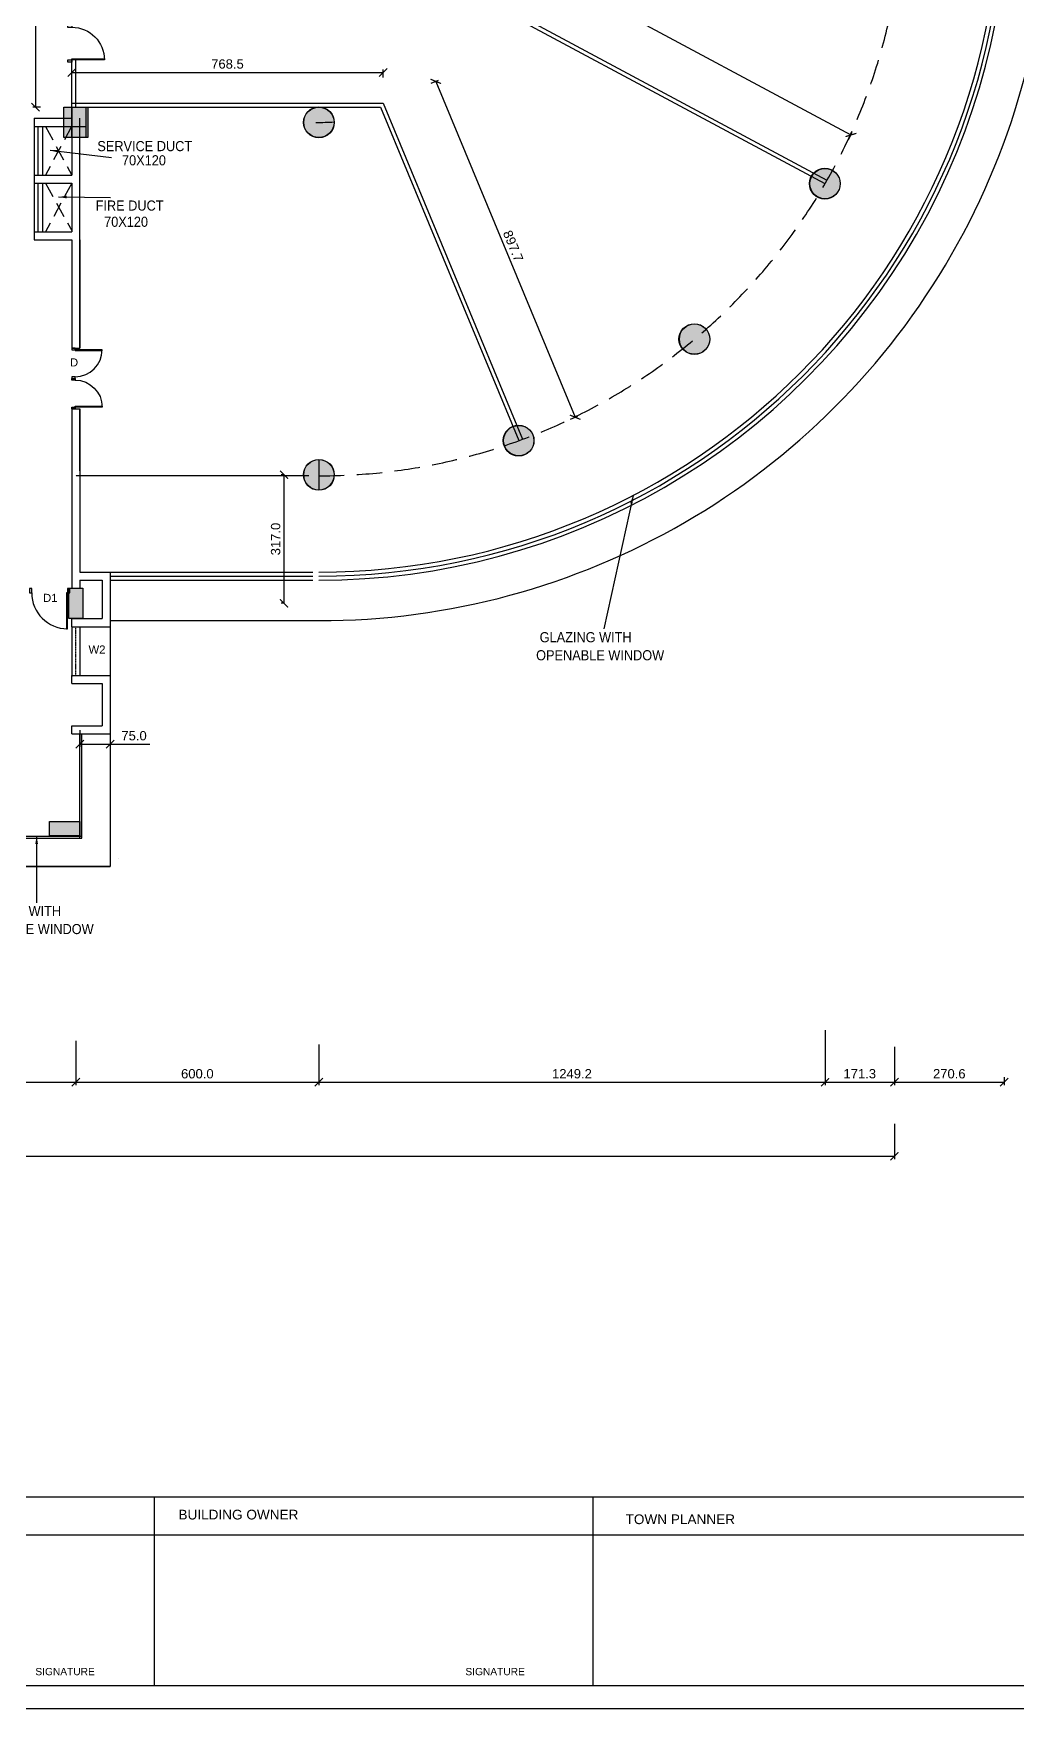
# Model space of a CAD drawing. Extents: x 53439 to 79867, y -144071 to -73305.
# Drawn here: x 72176 to 74602, y -88435 to -84301 of the extents above; entities that cross this region are included whole.
import ezdxf

# ---------------------------------------------------------------- set-up
doc = ezdxf.new("R2010")
doc.units = 0
doc.header["$LTSCALE"] = 0.1
doc.header["$MEASUREMENT"] = 0
doc.header["$PDMODE"] = 35
doc.header["$PDSIZE"] = -0.8
doc.linetypes.add('HIDDEN', pattern=[0.375, 0.25, -0.125])
doc.layers.get('0').update_dxf_attribs({"linetype": 'CONTINUOUS'})
doc.layers.get('DEFPOINTS').update_dxf_attribs({"linetype": 'CONTINUOUS'})
for name, color, linetype in [('BOR', 200, 'CONTINUOUS'), ('BOR1', 230, 'CONTINUOUS'), ('DOOR', 30, 'CONTINUOUS'), ('HAT', 253, 'CONTINUOUS'), ('LAYER4', 130, 'CONTINUOUS'), ('TEXT', 7, 'CONTINUOUS'), ('THIN_HA', 253, 'CONTINUOUS'), ('WALL', 6, 'CONTINUOUS'), ('WIN', 102, 'CONTINUOUS')]:
    doc.layers.add(name, color=color, linetype=linetype)
doc.styles.add('1MM', font='arial.ttf')
doc.styles.add('3MM', font='arial.ttf')
doc.styles.add('DIM', font='arial.ttf', dxfattribs={"width": 0.7, "height": 1})
doc.styles.add('DUTCH', font='arial.ttf')
doc.dimstyles.new('KRI', dxfattribs={"dimtxt": 23, "dimasz": 20, "dimexe": 7, "dimexo": 0, "dimgap": 9, "dimtad": 1, "dimdec": 1, "dimzin": 1, "dimtxsty": '1MM', "dimblk": 'ARCHTICK', "dimcen": 0.5, "dimclrd": 252, "dimclre": 252, "dimclrt": 7, "dimaunit": 1, "dimadec": 8, "dimazin": 3, "dimtfac": 1, "dimtdec": 1, "dimtmove": 0, "dimatfit": 3})

# ---------------------------------------------------------------- blocks, each defined once
blk = doc.blocks.new('A$C764D24B9')
at = {"layer": 'DOOR'}
for points in [[(0.056, 0.111), (0.083, 0.111), (0.083, 1), (0.056, 1)], [(0, 0), (0.056, 0), (0.056, 0.111), (0, 0.111)], [(0.944, 0), (1, 0), (1, 0.111), (0.944, 0.111)]]:
    blk.add_lwpolyline(points, close=True, dxfattribs=at)
blk.add_arc((0.056, 0.111), 0.889, 0, 90, dxfattribs=at)
blk = doc.blocks.new('_ARCHTICK')
at = {"layer": 'WALL', "color": 0, "const_width": 0.15}
blk.add_lwpolyline([(-0.5, -0.5), (0.5, 0.5)], dxfattribs=at)
blk = doc.blocks.new('*D319')
at = {"layer": 'DEFPOINTS', "color": 0, "linetype": 'CONTINUOUS', "ltscale": 0.1}
for p in [(72289.9, -86020.6, 1.6), (72364.9, -86020.6), (72364.9, -86054.9)]:
    blk.add_point(p, dxfattribs=at)
at = {"layer": 'LAYER4', "color": 252, "linetype": 'CONTINUOUS', "ltscale": 0.1}
for p, q in [((72289.9, -86020.6), (72289.9, -86061.8)), ((72364.9, -86020.6), (72364.9, -86061.9)), ((72289.9, -86054.8), (72364.9, -86054.9)), ((72364.9, -86054.9), (72462.4, -86054.9))]:
    blk.add_line(p, q, dxfattribs=at)
at = {"layer": 'LAYER4', "color": 252, "linetype": 'CONTINUOUS', "ltscale": 0.1, "xscale": 20, "yscale": 20, "zscale": 20}
for p, rotation in [((72289.9, -86054.8), 179.9859614380202), ((72364.9, -86054.9), 359.9859614380202)]:
    blk.add_blockref('_ARCHTICK', p, dxfattribs=dict(at, rotation=rotation))
at = {"layer": 'LAYER4', "color": 7, "linetype": 'CONTINUOUS', "ltscale": 0.1, "insert": (72423.7, -86034.1), "char_height": 23, "attachment_point": 5, "rotation": 359.986, "style": '1MM'}
blk.add_mtext('75.0', dxfattribs=at)
blk = doc.blocks.new('*D321')
at = {"color": 252, "linetype": 'CONTINUOUS', "ltscale": 0.1}
for p, q in [((72793.9, -85390), (72786.9, -85390)), ((72793.9, -85707), (72793.9, -85390)), ((72793.9, -85707), (72786.9, -85707))]:
    blk.add_line(p, q, dxfattribs=at)
at = {"layer": 'DEFPOINTS', "color": 0, "linetype": 'CONTINUOUS', "ltscale": 0.1}
for p in [(72793.9, -85390, -9.9), (72793.9, -85390), (72793.9, -85707, 3)]:
    blk.add_point(p, dxfattribs=at)
at = {"color": 252, "linetype": 'CONTINUOUS', "ltscale": 0.1, "xscale": 20, "yscale": 20, "zscale": 20}
for p, rotation in [((72793.9, -85390), 90), ((72793.9, -85707), 270)]:
    blk.add_blockref('_ARCHTICK', p, dxfattribs=dict(at, rotation=rotation))
at = {"color": 7, "linetype": 'CONTINUOUS', "ltscale": 0.1, "insert": (72773.2, -85548.5), "char_height": 23, "attachment_point": 5, "rotation": 90, "style": '1MM'}
blk.add_mtext('317.0', dxfattribs=at)
blk = doc.blocks.new('YTTU')
at = {"layer": 'THIN_HA', "linetype": 'CONTINUOUS', "ltscale": 0.1}
blk.add_hatch(color=2, dxfattribs=at).paths.add_polyline_path([(-6879.58, -1156.369), (-6878.83, -1156.369), (-6878.83, -1156.969), (-6879.58, -1156.969)])
at = {"layer": 'THIN_HA', "color": 2, "linetype": 'CONTINUOUS', "ltscale": 0.1}
blk.add_lwpolyline([(-6879.58, -1156.369), (-6878.83, -1156.369), (-6878.83, -1156.969), (-6879.58, -1156.969)], close=True, dxfattribs=at)
blk = doc.blocks.new('HYTYH')
at = {"layer": 'THIN_HA', "linetype": 'CONTINUOUS', "ltscale": 0.1}
h = blk.add_hatch(color=2, dxfattribs=at)
edge = h.paths.add_edge_path()
edge.add_arc((-6799.479, -1156.744), 0.38, 0, 360)
h = blk.add_hatch(color=2, dxfattribs=at)
edge = h.paths.add_edge_path()
edge.add_arc((-6786.992, -1158.257), 0.38, 0, 360)
h = blk.add_hatch(color=2, dxfattribs=at)
edge = h.paths.add_edge_path()
edge.add_arc((-6790.212, -1162.094), 0.38, 0, 360)
h = blk.add_hatch(color=2, dxfattribs=at)
edge = h.paths.add_edge_path()
edge.add_arc((-6794.551, -1164.599), 0.38, 0, 360)
h = blk.add_hatch(color=2, dxfattribs=at)
edge = h.paths.add_edge_path()
edge.add_arc((-6799.479, -1165.445), 0.38, 0, 360)
for points in [[(-6805.653, -1168.244), (-6805.303, -1168.244), (-6805.303, -1168.994), (-6805.653, -1168.994)], [(-6806.129, -1174.355), (-6806.129, -1174.005), (-6805.379, -1174.005), (-6805.379, -1174.355)]]:
    blk.add_hatch(color=2, dxfattribs=at).paths.add_polyline_path(points)
at = {"layer": 'THIN_HA', "color": 2, "linetype": 'CONTINUOUS', "ltscale": 0.1}
for points in [[(-6805.653, -1168.244), (-6805.303, -1168.244), (-6805.303, -1168.994), (-6805.653, -1168.994)], [(-6806.129, -1174.355), (-6806.129, -1174.005), (-6805.379, -1174.005), (-6805.379, -1174.355)]]:
    blk.add_lwpolyline(points, close=True, dxfattribs=at)
for centre in [(-6799.479, -1156.744), (-6786.992, -1158.257), (-6790.212, -1162.094), (-6794.551, -1164.599), (-6799.479, -1165.445)]:
    blk.add_circle(centre, 0.38, dxfattribs=at)
at = {"layer": 'THIN_HA', "color": 2, "linetype": 'CONTINUOUS', "rotation": 90}
blk.add_blockref('YTTU', (-7962.147, 5722.461), dxfattribs=at)
blk = doc.blocks.new('*D308')
at = {"layer": 'DEFPOINTS', "color": 0, "linetype": 'CONTINUOUS', "ltscale": 0.1}
for p in [(71417.4, -86822.9), (72279.9, -86787.5), (72279.9, -86889.2)]:
    blk.add_point(p, dxfattribs=at)
at = {"layer": 'WIN', "color": 252, "linetype": 'CONTINUOUS', "ltscale": 0.1}
for p, q in [((71417.4, -86822.9), (71417.4, -86896.2)), ((72279.9, -86787.5), (72279.9, -86896.2)), ((71417.4, -86889.2), (72279.9, -86889.2))]:
    blk.add_line(p, q, dxfattribs=at)
at = {"layer": 'WIN', "color": 252, "linetype": 'CONTINUOUS', "ltscale": 0.1, "xscale": 20, "yscale": 20, "zscale": 20, "rotation": 180}
blk.add_blockref('_ARCHTICK', (71417.4, -86889.2), dxfattribs=at)
at = {"layer": 'WIN', "color": 252, "linetype": 'CONTINUOUS', "ltscale": 0.1, "xscale": 20, "yscale": 20, "zscale": 20}
blk.add_blockref('_ARCHTICK', (72279.9, -86889.2), dxfattribs=at)
at = {"layer": 'WIN', "color": 7, "linetype": 'CONTINUOUS', "ltscale": 0.1, "insert": (71848.7, -86868.5), "char_height": 23, "attachment_point": 5, "style": '1MM'}
blk.add_mtext('862.5', dxfattribs=at)
blk = doc.blocks.new('*D309')
at = {"layer": 'DEFPOINTS', "color": 0, "linetype": 'CONTINUOUS', "ltscale": 0.1}
for p in [(72279.9, -86787.5), (72879.9, -86796.4), (72879.9, -86889.2)]:
    blk.add_point(p, dxfattribs=at)
at = {"layer": 'WIN', "color": 252, "linetype": 'CONTINUOUS', "ltscale": 0.1}
for p, q in [((72279.9, -86787.5), (72279.9, -86896.2)), ((72879.9, -86796.4), (72879.9, -86896.2)), ((72279.9, -86889.2), (72879.9, -86889.2))]:
    blk.add_line(p, q, dxfattribs=at)
at = {"layer": 'WIN', "color": 252, "linetype": 'CONTINUOUS', "ltscale": 0.1, "xscale": 20, "yscale": 20, "zscale": 20, "rotation": 180}
blk.add_blockref('_ARCHTICK', (72279.9, -86889.2), dxfattribs=at)
at = {"layer": 'WIN', "color": 252, "linetype": 'CONTINUOUS', "ltscale": 0.1, "xscale": 20, "yscale": 20, "zscale": 20}
blk.add_blockref('_ARCHTICK', (72879.9, -86889.2), dxfattribs=at)
at = {"layer": 'WIN', "color": 7, "linetype": 'CONTINUOUS', "ltscale": 0.1, "insert": (72579.9, -86868.5), "char_height": 23, "attachment_point": 5, "style": '1MM'}
blk.add_mtext('600.0', dxfattribs=at)
blk = doc.blocks.new('*D310')
at = {"layer": 'DEFPOINTS', "color": 0, "linetype": 'CONTINUOUS', "ltscale": 0.1}
for p in [(74129.2, -86761.1, 0), (72879.9, -86796.4), (74129.2, -86889.2)]:
    blk.add_point(p, dxfattribs=at)
at = {"layer": 'WIN', "color": 252, "linetype": 'CONTINUOUS', "ltscale": 0.1}
for p, q in [((74129.2, -86761.1), (74129.2, -86896.2)), ((72879.9, -86796.4), (72879.9, -86896.2)), ((72879.9, -86889.2), (74129.2, -86889.2))]:
    blk.add_line(p, q, dxfattribs=at)
at = {"layer": 'WIN', "color": 252, "linetype": 'CONTINUOUS', "ltscale": 0.1, "xscale": 20, "yscale": 20, "zscale": 20, "rotation": 180}
blk.add_blockref('_ARCHTICK', (72879.9, -86889.2), dxfattribs=at)
at = {"layer": 'WIN', "color": 252, "linetype": 'CONTINUOUS', "ltscale": 0.1, "xscale": 20, "yscale": 20, "zscale": 20}
blk.add_blockref('_ARCHTICK', (74129.2, -86889.2), dxfattribs=at)
at = {"layer": 'WIN', "color": 7, "linetype": 'CONTINUOUS', "ltscale": 0.1, "insert": (73504.5, -86868.5), "char_height": 23, "attachment_point": 5, "style": '1MM'}
blk.add_mtext('1249.2', dxfattribs=at)
blk = doc.blocks.new('*D311')
at = {"layer": 'DEFPOINTS', "color": 0, "linetype": 'CONTINUOUS', "ltscale": 0.1}
for p in [(60562.4, -86992), (74300.5, -86992, 0), (74300.5, -87072.2)]:
    blk.add_point(p, dxfattribs=at)
at = {"layer": 'WIN', "color": 252, "linetype": 'CONTINUOUS', "ltscale": 0.1}
for p, q in [((60562.4, -86992), (60562.4, -87079.2)), ((74300.5, -86992), (74300.5, -87079.2)), ((60562.4, -87072.2), (74300.5, -87072.2))]:
    blk.add_line(p, q, dxfattribs=at)
at = {"layer": 'WIN', "color": 252, "linetype": 'CONTINUOUS', "ltscale": 0.1, "xscale": 20, "yscale": 20, "zscale": 20, "rotation": 180}
blk.add_blockref('_ARCHTICK', (60562.4, -87072.2), dxfattribs=at)
at = {"layer": 'WIN', "color": 252, "linetype": 'CONTINUOUS', "ltscale": 0.1, "xscale": 20, "yscale": 20, "zscale": 20}
blk.add_blockref('_ARCHTICK', (74300.5, -87072.2), dxfattribs=at)
at = {"layer": 'WIN', "color": 7, "linetype": 'CONTINUOUS', "ltscale": 0.1, "insert": (67431.4, -87051.4), "char_height": 23, "attachment_point": 5, "style": '1MM'}
blk.add_mtext('13738.1', dxfattribs=at)
blk = doc.blocks.new('*D312')
at = {"layer": 'DEFPOINTS', "color": 0, "linetype": 'CONTINUOUS', "ltscale": 0.1}
for p in [(74129.2, -86801.8), (74300.5, -86801.8, 0), (74300.5, -86889.2)]:
    blk.add_point(p, dxfattribs=at)
at = {"layer": 'WIN', "color": 252, "linetype": 'CONTINUOUS', "ltscale": 0.1}
for p, q in [((74129.2, -86801.8), (74129.2, -86896.2)), ((74300.5, -86801.8), (74300.5, -86896.2)), ((74129.2, -86889.2), (74300.5, -86889.2))]:
    blk.add_line(p, q, dxfattribs=at)
at = {"layer": 'WIN', "color": 252, "linetype": 'CONTINUOUS', "ltscale": 0.1, "xscale": 20, "yscale": 20, "zscale": 20, "rotation": 180}
blk.add_blockref('_ARCHTICK', (74129.2, -86889.2), dxfattribs=at)
at = {"layer": 'WIN', "color": 252, "linetype": 'CONTINUOUS', "ltscale": 0.1, "xscale": 20, "yscale": 20, "zscale": 20}
blk.add_blockref('_ARCHTICK', (74300.5, -86889.2), dxfattribs=at)
at = {"layer": 'WIN', "color": 7, "linetype": 'CONTINUOUS', "ltscale": 0.1, "insert": (74214.8, -86868.4), "char_height": 23, "attachment_point": 5, "style": '1MM'}
blk.add_mtext('171.3', dxfattribs=at)
blk = doc.blocks.new('*D334')
at = {"layer": 'DEFPOINTS', "color": 0, "linetype": 'CONTINUOUS', "ltscale": 0.1}
for p in [(74300.5, -86801.8), (74571.1, -86801.8), (74571.1, -86889.2)]:
    blk.add_point(p, dxfattribs=at)
at = {"layer": 'HAT', "color": 252, "ltscale": 0.1}
for p, q in [((74300.5, -86876.7), (74300.5, -86896.2)), ((74300.5, -86889.2), (74571.1, -86889.2)), ((74571.1, -86876.7), (74571.1, -86896.2))]:
    blk.add_line(p, q, dxfattribs=at)
at = {"layer": 'HAT', "color": 252, "linetype": 'CONTINUOUS', "ltscale": 0.1, "xscale": 20, "yscale": 20, "zscale": 20, "rotation": 180}
blk.add_blockref('_ARCHTICK', (74300.5, -86889.2), dxfattribs=at)
at = {"layer": 'HAT', "color": 252, "linetype": 'CONTINUOUS', "ltscale": 0.1, "xscale": 20, "yscale": 20, "zscale": 20}
blk.add_blockref('_ARCHTICK', (74571.1, -86889.2), dxfattribs=at)
at = {"layer": 'HAT', "color": 7, "linetype": 'CONTINUOUS', "ltscale": 0.1, "insert": (74435.8, -86868.5), "char_height": 23, "attachment_point": 5, "style": '1MM'}
blk.add_mtext('270.6', dxfattribs=at)
blk = doc.blocks.new('*D417')
at = {"layer": 'DEFPOINTS', "color": 0, "linetype": 'CONTINUOUS', "ltscale": 0.1}
for p in [(73034.4, -84072.5, 0), (74193.1, -84551.1), (74133.4, -84662.4, 0)]:
    blk.add_point(p, dxfattribs=at)
at = {"layer": 'WALL', "color": 252, "ltscale": 0.1}
for p, q in [((73088.2, -83972.2), (73097.4, -83955)), ((73094.1, -83961.2), (74193.1, -84551.1)), ((74187.2, -84562.2), (74196.4, -84545))]:
    blk.add_line(p, q, dxfattribs=at)
at = {"layer": 'WALL', "color": 252, "linetype": 'CONTINUOUS', "ltscale": 0.1, "xscale": 20, "yscale": 20, "zscale": 20}
for p, rotation in [((73094.1, -83961.2), 151.7733949592996), ((74193.1, -84551.1), 331.7733949592995)]:
    blk.add_blockref('_ARCHTICK', p, dxfattribs=dict(at, rotation=rotation))
at = {"layer": 'WALL', "color": 7, "linetype": 'CONTINUOUS', "ltscale": 0.1, "insert": (73653.4, -84237.9), "char_height": 23, "attachment_point": 5, "rotation": 331.7734, "style": '1MM'}
blk.add_mtext('1247.3', dxfattribs=at)
blk = doc.blocks.new('*D419')
at = {"layer": 'DEFPOINTS', "color": 0, "linetype": 'CONTINUOUS', "ltscale": 0.1}
for p in [(73038.6, -84396.7), (72270.1, -84472.5), (73038.6, -84472.5, 0)]:
    blk.add_point(p, dxfattribs=at)
at = {"layer": 'WALL', "color": 252, "ltscale": 0.1}
for p, q in [((72270.1, -84409.2), (72270.1, -84389.7)), ((72270.1, -84396.7), (73038.6, -84396.7)), ((73038.6, -84409.2), (73038.6, -84389.7))]:
    blk.add_line(p, q, dxfattribs=at)
at = {"layer": 'WALL', "color": 252, "linetype": 'CONTINUOUS', "ltscale": 0.1, "xscale": 20, "yscale": 20, "zscale": 20, "rotation": 180}
blk.add_blockref('_ARCHTICK', (72270.1, -84396.7), dxfattribs=at)
at = {"layer": 'WALL', "color": 252, "linetype": 'CONTINUOUS', "ltscale": 0.1, "xscale": 20, "yscale": 20, "zscale": 20}
blk.add_blockref('_ARCHTICK', (73038.6, -84396.7), dxfattribs=at)
at = {"layer": 'WALL', "color": 7, "linetype": 'CONTINUOUS', "ltscale": 0.1, "insert": (72654.3, -84376), "char_height": 23, "attachment_point": 5, "style": '1MM'}
blk.add_mtext('768.5', dxfattribs=at)
blk = doc.blocks.new('*D420')
at = {"layer": 'DEFPOINTS', "color": 0, "linetype": 'CONTINUOUS', "ltscale": 0.1}
for p in [(73038.6, -84472.5, 0), (73512.3, -85247.8), (73382.5, -85301.7, 0)]:
    blk.add_point(p, dxfattribs=at)
at = {"layer": 'WALL', "color": 252, "ltscale": 0.1}
for p, q in [((73156.8, -84423.5), (73174.8, -84416)), ((73168.3, -84418.7), (73512.3, -85247.8)), ((73500.7, -85252.6), (73518.7, -85245.2))]:
    blk.add_line(p, q, dxfattribs=at)
at = {"layer": 'WALL', "color": 252, "linetype": 'CONTINUOUS', "ltscale": 0.1, "xscale": 20, "yscale": 20, "zscale": 20}
for p, rotation in [((73168.3, -84418.7), 112.5304802678416), ((73512.3, -85247.8), 292.5304802678416)]:
    blk.add_blockref('_ARCHTICK', p, dxfattribs=dict(at, rotation=rotation))
at = {"layer": 'WALL', "color": 7, "linetype": 'CONTINUOUS', "ltscale": 0.1, "insert": (73359.4, -84825.3), "char_height": 23, "attachment_point": 5, "rotation": 292.5305, "style": '1MM'}
blk.add_mtext('897.7', dxfattribs=at)
blk = doc.blocks.new('*D421')
at = {"layer": 'DEFPOINTS', "color": 0, "linetype": 'CONTINUOUS', "ltscale": 0.1}
for p in [(72269.9, -83417.5), (72180.5, -84482.5), (72269.9, -84482.5)]:
    blk.add_point(p, dxfattribs=at)
at = {"layer": 'WALL', "color": 252, "ltscale": 0.1}
for p, q in [((72193, -83417.5), (72173.5, -83417.5)), ((72180.5, -83417.5), (72180.5, -84482.5)), ((72193, -84482.5), (72173.5, -84482.5))]:
    blk.add_line(p, q, dxfattribs=at)
at = {"layer": 'WALL', "color": 252, "linetype": 'CONTINUOUS', "ltscale": 0.1, "xscale": 20, "yscale": 20, "zscale": 20}
for p, rotation in [((72180.5, -83417.5), 90), ((72180.5, -84482.5), 270)]:
    blk.add_blockref('_ARCHTICK', p, dxfattribs=dict(at, rotation=rotation))
at = {"layer": 'WALL', "color": 7, "linetype": 'CONTINUOUS', "ltscale": 0.1, "insert": (72159.7, -83950), "char_height": 23, "attachment_point": 5, "rotation": 90, "style": '1MM'}
blk.add_mtext('1065.0', dxfattribs=at)

msp = doc.modelspace()

# ---------------------------------------------------------------- hatches: boundary and pattern name
at = {"layer": 'LAYER4', "linetype": 'CONTINUOUS', "ltscale": 0.1}
msp.add_hatch(color=7, dxfattribs=at).paths.add_polyline_path([(72270.09, -84482.49), (72305.09, -84482.49), (72305.09, -84557.49), (72270.09, -84557.49)])
msp.add_hatch(color=7, dxfattribs=at).paths.add_polyline_path([(72270.09, -84482.49), (72305.09, -84482.49), (72305.09, -84557.49), (72270.09, -84557.49)])
h = msp.add_hatch(color=7, dxfattribs=at)
edge = h.paths.add_edge_path()
edge.add_arc((72879.93, -84519.99), 37.5, 0, 360)
h = msp.add_hatch(color=7, dxfattribs=at)
edge = h.paths.add_edge_path()
edge.add_arc((74129.17, -84671.24), 37.5, 0, 360)
h = msp.add_hatch(color=7, dxfattribs=at)
edge = h.paths.add_edge_path()
edge.add_arc((73807.15, -85055.01), 37.5, 0, 360)
h = msp.add_hatch(color=7, dxfattribs=at)
edge = h.paths.add_edge_path()
edge.add_arc((73373.29, -85305.5), 37.5, 0, 360)
h = msp.add_hatch(color=7, dxfattribs=at)
edge = h.paths.add_edge_path()
edge.add_arc((72879.93, -85389.99), 37.5, 0, 360)

# ---------------------------------------------------------------- linework, layer by layer
at = {"layer": 'BOR', "linetype": 'CONTINUOUS'}
for p, q in [((74621.25, -87913.79), (69062.52, -87913.79)), ((72473.6, -87913.79), (72473.6, -88378.68)), ((73556.36, -87913.79), (73556.36, -88378.68)), ((71412.21, -88006.6), (74621.25, -88006.6))]:
    msp.add_line(p, q, dxfattribs=at)
at = {"layer": 'BOR'}
msp.add_lwpolyline([(75675.95, -80187.4), (59468.14, -80187.4), (59468.14, -88378.68), (75675.95, -88378.68)], close=True, dxfattribs=at)
at = {"layer": 'BOR1'}
msp.add_lwpolyline([(75732.48, -80130.87), (59411.61, -80130.87), (59411.61, -88435.21), (75732.48, -88435.21)], close=True, dxfattribs=at)
at = {"layer": 'DOOR', "linetype": 'HIDDEN', "ltscale": 1500}
for p, q in [((72269.72, -84529.99), (72205.09, -84649.99)), ((72205.09, -84529.99), (72270.09, -84649.99)), ((72270.09, -84669.99), (72205.09, -84789.99)), ((72205.09, -84669.99), (72270.09, -84787.11))]:
    msp.add_line(p, q, dxfattribs=at)
at = {"layer": 'LAYER4', "linetype": 'CONTINUOUS', "ltscale": 0.1}
for p, q in [((72187.18, -84649.99, 1.19), (72187.18, -84529.99, 1.19)), ((72197.57, -84529.99, 1.19), (72197.57, -84649.99, 1.19)), ((72186.82, -84789.99, 1.19), (72186.82, -84669.99, 1.19)), ((72197.57, -84669.99, 1.19), (72197.57, -84789.99, 1.19)), ((72269.95, -85077.09), (72289.95, -85077.09, 0)), ((72269.95, -85227.09), (72289.95, -85227.09, 0))]:
    msp.add_line(p, q, dxfattribs=at)
at = {"layer": 'LAYER4', "color": 1, "linetype": 'HIDDEN', "ltscale": 35}
msp.add_line((72854.95, -85392.49, 0), (72279.95, -85392.49), dxfattribs=at)
at = {"layer": 'LAYER4', "color": 7, "linetype": 'CONTINUOUS', "ltscale": 0.1}
msp.add_lwpolyline([(72270.09, -84482.49), (72305.09, -84482.49), (72305.09, -84557.49), (72270.09, -84557.49)], close=True, dxfattribs=at)
msp.add_lwpolyline([(72270.09, -84482.49), (72305.09, -84482.49), (72305.09, -84557.49), (72270.09, -84557.49)], close=True, dxfattribs=at)
for centre in [(72879.93, -84519.99), (74129.17, -84671.24, 0), (73807.15, -85055.01, 0), (73373.29, -85305.5, 0), (72879.93, -85389.99)]:
    msp.add_circle(centre, 37.5, dxfattribs=at)
at = {"layer": 'LAYER4', "color": 1, "linetype": 'HIDDEN', "ltscale": 2500}
msp.add_arc((72879.93, -83949.99, 0), 1442.5, 270, 83.72707, dxfattribs=at)
at = {"layer": 'WALL', "color": 7, "linetype": 'CONTINUOUS', "ltscale": 0.1}
for p, q in [((72270.09, -84482.49), (72270.09, -84363.5)), ((72280.09, -84482.49), (72280.09, -84363.5))]:
    msp.add_line(p, q, dxfattribs=at)
at = {"layer": 'WALL', "linetype": 'CONTINUOUS', "ltscale": 0.1}
for p, q in [((72177.57, -84509.99, 1.19), (72177.57, -84809.99, 1.19)), ((72177.57, -84509.99), (72270.09, -84509.99)), ((72177.57, -84509.99, 1.19), (72177.57, -84809.99, 1.19)), ((72177.57, -84509.99), (72270.09, -84509.99)), ((72270.09, -84485.29), (72270.09, -84649.99)), ((72270.09, -84509.99), (72270.09, -84509.99)), ((72270.09, -84509.99), (72270.09, -84509.99)), ((72289.95, -85077.09), (72289.95, -84509.99)), ((72177.57, -84529.99), (72305.09, -84529.99)), ((72205.09, -84529.99), (72270.09, -84529.99)), ((72270.09, -84513.58), (72270.09, -84513.58)), ((72177.57, -84649.99), (72270.09, -84649.99)), ((72177.57, -84669.99), (72270.09, -84669.99)), ((72270.09, -84669.99), (72270.09, -84789.99)), ((72177.57, -84789.99), (72270.09, -84789.99)), ((72210.09, -84789.99), (72270.09, -84789.99)), ((72177.57, -84809.99), (72270.09, -84809.99)), ((72177.57, -84809.99), (72270.09, -84809.99)), ((72270.09, -84809.99), (72270.09, -85077.09)), ((72290.09, -84809.99), (72290.09, -85077.09)), ((72270.09, -85227.09), (72270.09, -85669.49)), ((72289.95, -85379.92), (72289.95, -85227.09)), ((72290.09, -85227.09), (72290.09, -85629.99)), ((72879.93, -85352.49), (72879.93, -85427.49)), ((72289.93, -85629.99, -0.08), (72365.49, -85629.99, -0.08)), ((72290.09, -85649.99), (72290.09, -85669.49)), ((72290.09, -85649.99, -0.08), (72344.93, -85649.99, -0.08)), ((72344.93, -85649.99, 0), (72344.93, -85744.49, 0)), ((72364.93, -85629.99, 0), (72364.93, -85765, 0)), ((72269.93, -85744.49, 0), (72344.93, -85744.49, 0)), ((72269.93, -85745, 0), (72344.93, -85745, 0)), ((72269.93, -85765), (72269.93, -85745, 0)), ((72269.93, -85765, 0), (72364.95, -85765, 0)), ((72269.93, -85885, 0), (72364.89, -85885, 0)), ((72269.93, -85902.96), (72269.93, -85885.55, 0)), ((72269.93, -85905, 0), (72344.95, -85905, 0)), ((72269.94, -85905), (72269.94, -85885, 0)), ((72344.95, -85905), (72344.95, -86009.55)), ((72364.95, -85885), (72364.95, -86029.55)), ((72269.93, -86009.55), (72344.93, -86009.55)), ((72269.93, -86009.55), (72344.95, -86009.55)), ((72269.93, -86029.55), (72269.93, -86009.55)), ((72269.93, -86029.55), (72364.93, -86029.55)), ((72269.93, -86029.55), (72364.95, -86029.55)), ((72269.93, -86029.55), (72364.93, -86029.55))]:
    msp.add_line(p, q, dxfattribs=at)
at = {"layer": 'WALL', "color": 7, "linetype": 'CONTINUOUS', "ltscale": 0.1, "elevation": 0}
for points in [[(72270.09, -84072.49), (73034.39, -84072.49), (74133.4, -84662.43)], [(72270.09, -84082.49), (73031.88, -84082.49), (74128.67, -84671.24)], [(72250.07, -84482.49), (73031.88, -84482.49), (73373.29, -85305.5)], [(72270.09, -84472.49), (73038.56, -84472.49), (73382.53, -85301.67)]]:
    msp.add_lwpolyline(points, dxfattribs=at)
at = {"layer": 'WALL', "linetype": 'CONTINUOUS', "ltscale": 0.1}
msp.add_arc((72879.93, -83948.74), 571.25, 269.26659, 273.76189, dxfattribs=at)
at = {"layer": 'WIN'}
for p, q in [((72364.93, -85629.99), (72864.95, -85629.99)), ((72364.93, -85639.99), (72864.95, -85639.99)), ((72364.93, -85649.99), (72864.95, -85649.99)), ((72364.97, -85706.99, 0), (72364.81, -86356.05, 0)), ((72364.93, -85749.99), (72879.93, -85749.99)), ((72365.02, -85751.65), (72364.87, -86356.55)), ((72289.93, -86286.55), (72289.93, -86029.55)), ((72294.93, -86286.55), (72294.93, -86029.55)), ((72034.93, -86281.55), (72294.93, -86281.55)), ((72034.93, -86286.55), (72294.93, -86286.55)), ((71481.34, -86356.05), (72364.96, -86356.05)), ((71481.34, -86356.05), (72364.96, -86356.05)), ((72034.93, -86356.55), (72364.87, -86356.55)), ((72384.93, -86336.05), (72384.93, -86336.05))]:
    msp.add_line(p, q, dxfattribs=at)
at = {"layer": 'WIN', "color": 3, "linetype": 'HIDDEN', "ltscale": 10}
msp.add_line((72279.93, -85885), (72279.93, -85765), dxfattribs=at)
at = {"layer": 'WIN'}
for points in [[(72269.93, -85765), (72269.93, -85885)], [(72269.93, -85768), (72269.93, -85888)], [(72289.93, -85765), (72289.93, -85885)], [(72289.93, -85768), (72289.93, -85885)]]:
    msp.add_lwpolyline(points, dxfattribs=at)
for radius, end in [(1801.25, 90.33679), (1701.25, 90.33679), (1691.25, 89.65921), (1681.25, 89.65921)]:
    msp.add_arc((72879.93, -83948.74), radius, 270, end, dxfattribs=at)

# ---------------------------------------------------------------- block references
at = {"layer": 'LAYER4', "linetype": 'CONTINUOUS', "ltscale": 0.1, "extrusion": (0, 0, -1), "rotation": 90.00000000044463}
for p, xscale, yscale, zscale in [((-72260.02, -84371.06), 90.65634439486118, 90.65634439486118, -90.65634439486112), ((-72270.09, -85227.09), 75.0000000010914, 75.0000000010914, -75.00000000109135)]:
    msp.add_blockref('A$C764D24B9', p, dxfattribs=dict(at, xscale=xscale, yscale=yscale, zscale=zscale))
at = {"layer": 'LAYER4', "linetype": 'CONTINUOUS', "ltscale": 0.1, "xscale": 75.0000000010914, "yscale": 75.0000000010914, "zscale": 75.0000000010914, "rotation": 269.9999999995553}
msp.add_blockref('A$C764D24B9', (72270.09, -85077.09), dxfattribs=at)
at = {"layer": 'THIN_HA', "color": 2, "linetype": 'CONTINUOUS', "xscale": 100, "yscale": 100, "zscale": 100}
msp.add_blockref('HYTYH', (752827.85, 31154.42), dxfattribs=at)
at = {"layer": 'WALL', "linetype": 'CONTINUOUS', "ltscale": 0.1, "xscale": 99.39759036278701, "yscale": 99.39759036278701, "zscale": 99.39759036278701, "rotation": 180}
msp.add_blockref('A$C764D24B9', (72265.07, -85670.61, 8.28), dxfattribs=at)

# ---------------------------------------------------------------- texts
at = {"style": 'DIM'}
for s, p in [('D', (72265.58, -85122.48)), ('D1', (72199.2, -85703.75, -10.81)), ('W2', (72311.35, -85831.13, -8.34))]:
    msp.add_text(s, height=20, dxfattribs=at).set_placement(p)
at = {"layer": 'LAYER4', "style": '3MM'}
for s, height, p in [('BUILDING OWNER', 24, (72533.31, -87968.64)), ('TOWN PLANNER', 24, (73636.88, -87980.09)), ('SIGNATURE', 18, (72180.16, -88353.1)), ('SIGNATURE', 18, (73241.55, -88353.1))]:
    msp.add_text(s, height=height, dxfattribs=at).set_placement(p)
at = {"layer": 'TEXT', "style": 'DUTCH', "width": 0.9}
for s, p in [('SERVICE DUCT', (72333.12, -84591.08, 0)), ('70X120', (72393.96, -84626.06, 0)), ('FIRE DUCT', (72328.88, -84737.79, 0)), ('70X120', (72349.83, -84777.86, 0)), (' GLAZING WITH', (73416.09, -85803.32)), ('OPENABLE WINDOW', (73416.09, -85847.83)), (' GLAZING WITH', (72008.01, -86479.19)), ('OPENABLE WINDOW', (72008.01, -86523.7))]:
    msp.add_text(s, height=25, dxfattribs=at).set_placement(p)

# ---------------------------------------------------------------- dimensions: what is measured, and where the dimension line sits
at = {"color": 1, "linetype": 'CONTINUOUS', "ltscale": 0.1}
dim = msp.add_aligned_dim(p1=(72793.92, -85706.99, 3.04), p2=(72793.92, -85389.99, -9.89), distance=0, dimstyle='KRI', dxfattribs=at)
dim.commit()
dim.dimension.update_dxf_attribs({"geometry": '*D321', "text_midpoint": (72773.16, -85548.49, 0)})
at = {"layer": 'HAT', "color": 1, "linetype": 'CONTINUOUS', "ltscale": 0.1}
dim = msp.add_linear_dim(base=(74571.08, -86889.19), p1=(74300.51, -86801.78), p2=(74571.08, -86801.78), dimstyle='KRI', override={"dimfxl": 12.5, "dimfxlon": 1}, dxfattribs=at)
dim.commit()
dim.dimension.update_dxf_attribs({"geometry": '*D334', "text_midpoint": (74435.8, -86868.45)})
at = {"layer": 'LAYER4', "color": 120, "linetype": 'CONTINUOUS', "ltscale": 0.1}
dim = msp.add_aligned_dim(p1=(72289.93, -86020.62, 1.59), p2=(72364.94, -86020.64), distance=-34.22, dimstyle='KRI', dxfattribs=at)
dim.commit()
dim.dimension.update_dxf_attribs({"geometry": '*D319', "text_midpoint": (72423.67, -86034.13)})
at = {"layer": 'WALL', "color": 7, "linetype": 'CONTINUOUS', "ltscale": 0.1}
for p1, p2, distance, picture, middle in [((72269.95, -83417.49), (72269.95, -84482.49), -89.5, '*D421', (72159.71, -83949.99)), ((73034.39, -84072.49, 0), (74133.4, -84662.43, 0), 126.31, '*D417', (73653.45, -84237.89)), ((72270.09, -84472.49), (73038.56, -84472.49, 0), 75.8, '*D419', (72654.33, -84375.95)), ((73038.56, -84472.49, 0), (73382.53, -85301.67, 0), 140.46, '*D420', (73359.44, -84825.31))]:
    dim = msp.add_aligned_dim(p1=p1, p2=p2, distance=distance, dimstyle='KRI', override={"dimfxl": 12.5, "dimfxlon": 1}, dxfattribs=at)
    dim.commit()
    dim.dimension.update_dxf_attribs({"geometry": picture, "text_midpoint": middle})
at = {"layer": 'WIN', "linetype": 'CONTINUOUS', "ltscale": 0.1}
for base, p1, p2, picture, middle in [((74129.17, -86889.19), (72879.93, -86796.39), (74129.17, -86761.09, 0), '*D310', (73504.55, -86868.45)), ((72279.93, -86889.19), (71417.39, -86822.95), (72279.93, -86787.54), '*D308', (71848.66, -86868.45)), ((72879.93, -86889.19), (72279.93, -86787.54), (72879.93, -86796.39), '*D309', (72579.93, -86868.45))]:
    dim = msp.add_linear_dim(base=base, p1=p1, p2=p2, dimstyle='KRI', override={"dimtmove": 1}, dxfattribs=at)
    dim.commit()
    dim.dimension.update_dxf_attribs({"geometry": picture, "text_midpoint": middle})
for base, p1, p2, picture, middle in [((74300.51, -86889.19), (74129.17, -86801.78), (74300.51, -86801.78, 0), '*D312', (74214.84, -86868.44)), ((74300.51, -87072.16), (60562.39, -86991.96), (74300.51, -86991.96, 0), '*D311', (67431.45, -87051.4))]:
    dim = msp.add_linear_dim(base=base, p1=p1, p2=p2, dimstyle='KRI', dxfattribs=at)
    dim.commit()
    dim.dimension.update_dxf_attribs({"geometry": picture, "text_midpoint": middle})

# ---------------------------------------------------------------- leaders
at = {"layer": 'THIN_HA', "color": 2, "linetype": 'CONTINUOUS', "ltscale": 0.1}
for points in [[(73655.5, -85441.21), (73583.1, -85770.47)], [(72183.29, -86280.86), (72183.29, -86446.32)]]:
    msp.add_leader(points, dimstyle='KRI', dxfattribs=at)
at = {"layer": 'WALL', "linetype": 'CONTINUOUS', "ltscale": 0.1}
for points in [[(72216.7, -84588.83), (72367.86, -84606.82)], [(72237.29, -84704.13), (72365.36, -84705.32)]]:
    msp.add_leader(points, dimstyle='KRI', override={"dimgap": 9, "dimtad": 0, "dimfxl": 0}, dxfattribs=at)

doc.saveas('drawing.dxf')
